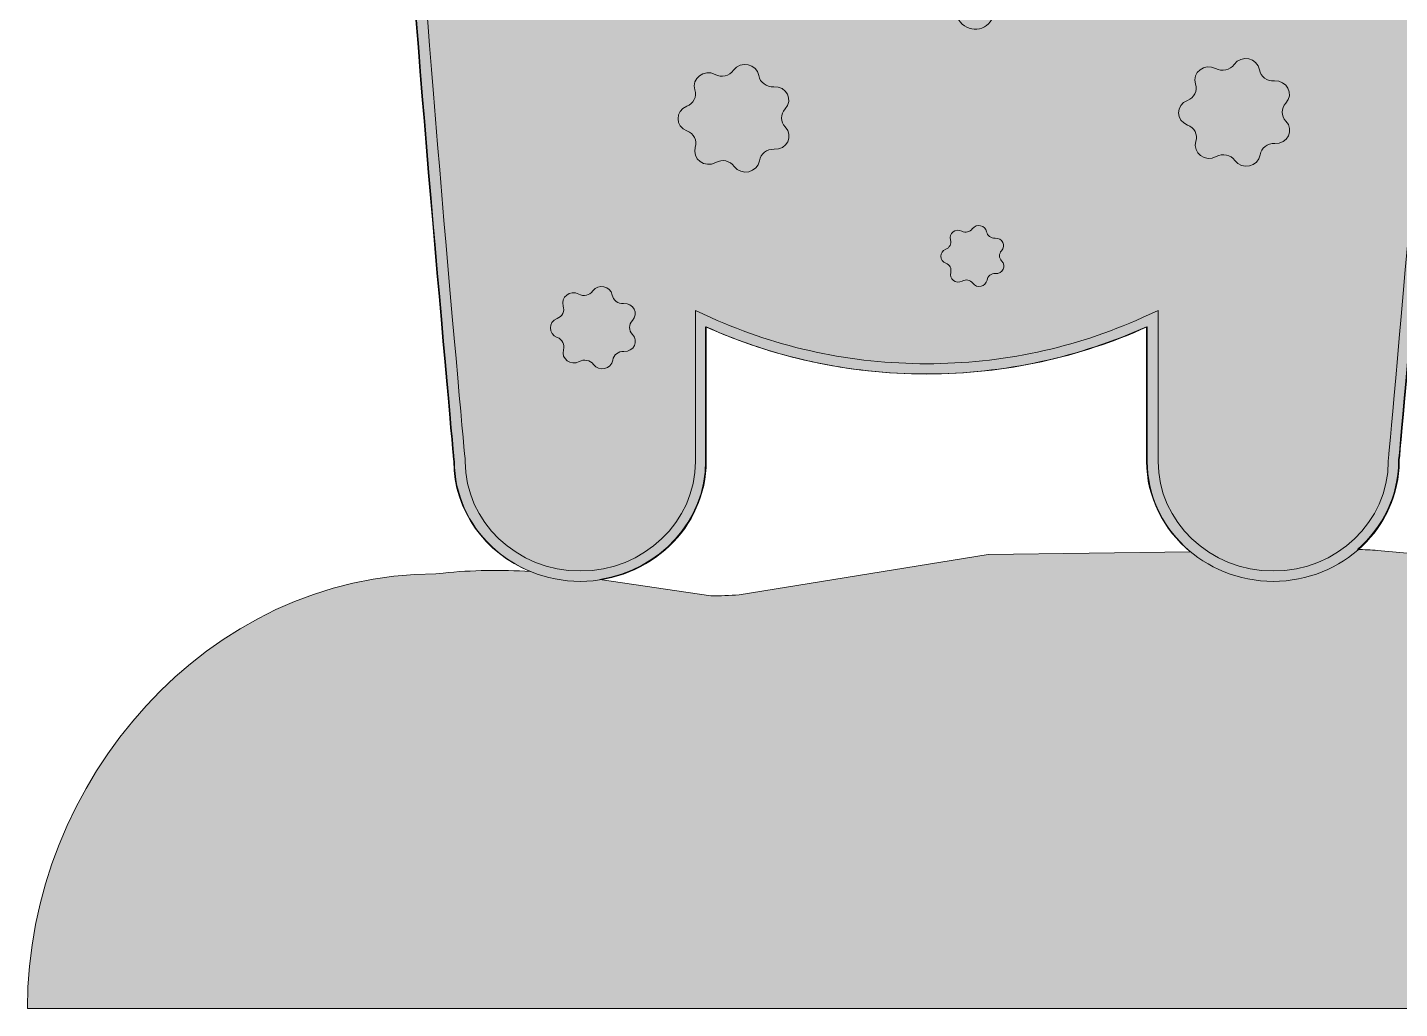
# Model space of a CAD drawing. Header units: millimetres. Extents: x 29 to 230, y -125 to -26.
# Drawn here: x 94.63 to 134.62, y -104.19 to -75.59 of the extents above; entities that cross this region are included whole.
import ezdxf

# ---------------------------------------------------------------- set-up
doc = ezdxf.new("R2010")
doc.units = ezdxf.units.MM
doc.header["$MEASUREMENT"] = 0
doc.layers.add('engraving', color=7, linetype='Continuous')
doc.layers.add('Layer 1', color=7, linetype='Continuous')

# ---------------------------------------------------------------- blocks, each defined once
blk = doc.blocks.new('block 4')
at = {"layer": 'engraving'}
h = blk.add_hatch(color=1, dxfattribs=at)
h.dxf.hatch_style = 2
edge = h.paths.add_edge_path()
edge.add_spline(control_points=[(120.838, -26.358), (112.522, -26.358), (105.718, -32.835), (105.718, -40.752), (105.718, -40.752), (105.718, -71.303), (105.718, -71.303), (105.718, -73.423), (107.071, -88.244), (107.071, -88.244), (107.071, -90.166), (108.723, -91.739), (110.741, -91.739), (112.761, -91.739), (114.412, -90.166), (114.412, -88.244), (114.412, -88.244), (114.412, -84.321), (114.412, -84.321), (116.365, -85.201), (118.543, -85.696), (120.838, -85.696), (120.838, -85.696), (120.838, -85.696), (120.838, -85.696), (123.132, -85.696), (125.31, -85.201), (127.263, -84.321), (127.263, -84.321), (127.263, -88.244), (127.263, -88.244), (127.263, -90.166), (128.915, -91.739), (130.934, -91.739), (132.953, -91.739), (134.605, -90.166), (134.605, -88.244), (134.605, -88.244), (135.957, -73.423), (135.957, -71.303), (135.957, -71.303), (135.957, -40.752), (135.957, -40.752), (135.957, -32.835), (129.154, -26.358), (120.838, -26.358), (120.838, -26.358), (120.838, -26.358), (120.838, -26.358), (120.838, -26.358), (120.838, -26.358), (120.838, -26.358)], knot_values=[0, 0, 0, 0, 1, 1, 1, 2, 2, 2, 3, 3, 3, 4, 4, 4, 5, 5, 5, 6, 6, 6, 7, 7, 7, 8, 8, 8, 9, 9, 9, 10, 10, 10, 11, 11, 11, 12, 12, 12, 13, 13, 13, 14, 14, 14, 15, 15, 15, 16, 16, 16, 17, 17, 17, 17], degree=3, periodic=1)
edge = h.paths.add_edge_path()
edge.add_spline(control_points=[(120.838, -26.659), (129, -26.659), (135.641, -32.981), (135.641, -40.752), (135.641, -40.752), (135.641, -71.303), (135.641, -71.303), (135.641, -73.386), (134.303, -88.07), (134.289, -88.218), (134.289, -88.218), (134.288, -88.231), (134.288, -88.231), (134.288, -88.231), (134.288, -88.244), (134.288, -88.244), (134.288, -90.005), (132.783, -91.437), (130.934, -91.437), (129.084, -91.437), (127.58, -90.005), (127.58, -88.244), (127.58, -88.244), (127.58, -84.321), (127.58, -84.321), (127.58, -84.321), (127.58, -83.844), (127.58, -83.844), (127.58, -83.844), (127.127, -84.048), (127.127, -84.048), (125.145, -84.942), (123.029, -85.395), (120.838, -85.395), (118.646, -85.395), (116.53, -84.942), (114.548, -84.048), (114.548, -84.048), (114.096, -83.844), (114.096, -83.844), (114.096, -83.844), (114.096, -84.321), (114.096, -84.321), (114.096, -84.321), (114.096, -88.244), (114.096, -88.244), (114.096, -90.005), (112.591, -91.437), (110.741, -91.437), (108.892, -91.437), (107.387, -90.005), (107.387, -88.244), (107.387, -88.244), (107.387, -88.231), (107.387, -88.231), (107.387, -88.231), (107.386, -88.218), (107.386, -88.218), (107.373, -88.07), (106.035, -73.386), (106.035, -71.303), (106.035, -71.303), (106.035, -40.752), (106.035, -40.752), (106.035, -32.981), (112.675, -26.659), (120.838, -26.659)], knot_values=[0, 0, 0, 0, 0.352778, 0.352778, 0.352778, 0.705556, 0.705556, 0.705556, 1.058333, 1.058333, 1.058333, 1.411111, 1.411111, 1.411111, 1.763889, 1.763889, 1.763889, 2.116667, 2.116667, 2.116667, 2.469444, 2.469444, 2.469444, 2.822222, 2.822222, 2.822222, 3.175, 3.175, 3.175, 3.527778, 3.527778, 3.527778, 3.880556, 3.880556, 3.880556, 4.233333, 4.233333, 4.233333, 4.586111, 4.586111, 4.586111, 4.938889, 4.938889, 4.938889, 5.291667, 5.291667, 5.291667, 5.644444, 5.644444, 5.644444, 5.997222, 5.997222, 5.997222, 6.35, 6.35, 6.35, 6.702778, 6.702778, 6.702778, 7.055556, 7.055556, 7.055556, 7.408333, 7.408333, 7.408333, 7.761111, 7.761111, 7.761111, 7.761111], degree=3, periodic=0)
edge.add_line((120.838, -26.659), (120.838, -26.659))
h = blk.add_hatch(color=1, dxfattribs=at)
h.dxf.hatch_style = 2
edge = h.paths.add_edge_path()
edge.add_spline(control_points=[(121.112, -75.28), (121.112, -75.28), (121.112, -75.28), (121.112, -75.28), (121.352, -75.147), (121.658, -75.211), (121.816, -75.428), (121.816, -75.428), (121.816, -75.428), (121.816, -75.428), (122.091, -75.804), (122.709, -75.666), (122.778, -75.212), (122.778, -75.212), (122.778, -75.212), (122.778, -75.212), (122.818, -74.951), (123.062, -74.763), (123.339, -74.78), (123.339, -74.78), (123.339, -74.78), (123.339, -74.78), (123.819, -74.811), (124.09, -74.265), (123.761, -73.93), (123.761, -73.93), (123.761, -73.93), (123.761, -73.93), (123.572, -73.738), (123.569, -73.439), (123.756, -73.244), (123.756, -73.244), (123.756, -73.244), (123.756, -73.244), (124.08, -72.905), (123.801, -72.363), (123.321, -72.399), (123.321, -72.399), (123.321, -72.399), (123.321, -72.399), (123.045, -72.42), (122.798, -72.236), (122.754, -71.975), (122.754, -71.975), (122.754, -71.975), (122.754, -71.975), (122.678, -71.522), (122.059, -71.392), (121.79, -71.772), (121.79, -71.772), (121.79, -71.772), (121.79, -71.772), (121.635, -71.991), (121.329, -72.06), (121.088, -71.93), (121.088, -71.93), (121.088, -71.93), (121.088, -71.93), (120.669, -71.704), (120.176, -72.084), (120.32, -72.521), (120.32, -72.521), (120.32, -72.521), (120.32, -72.521), (120.403, -72.773), (120.269, -73.043), (120.012, -73.142), (120.012, -73.142), (120.012, -73.142), (120.012, -73.142), (119.565, -73.313), (119.569, -73.917), (120.018, -74.082), (120.018, -74.082), (120.018, -74.082), (120.018, -74.082), (120.277, -74.177), (120.415, -74.446), (120.336, -74.698), (120.336, -74.698), (120.336, -74.698), (120.336, -74.698), (120.198, -75.138), (120.696, -75.511), (121.112, -75.28)], knot_values=[0, 0, 0, 0, 1, 1, 1, 2, 2, 2, 3, 3, 3, 4, 4, 4, 5, 5, 5, 6, 6, 6, 7, 7, 7, 8, 8, 8, 9, 9, 9, 10, 10, 10, 11, 11, 11, 12, 12, 12, 13, 13, 13, 14, 14, 14, 15, 15, 15, 16, 16, 16, 17, 17, 17, 18, 18, 18, 19, 19, 19, 20, 20, 20, 21, 21, 21, 22, 22, 22, 23, 23, 23, 24, 24, 24, 25, 25, 25, 26, 26, 26, 27, 27, 27, 28, 28, 28, 28], degree=3, periodic=1)
h = blk.add_hatch(color=1, dxfattribs=at)
h.dxf.hatch_style = 2
edge = h.paths.add_edge_path()
edge.add_spline(control_points=[(114.687, -79.528), (114.687, -79.528), (114.687, -79.528), (114.687, -79.528), (114.871, -79.426), (115.105, -79.475), (115.226, -79.641), (115.226, -79.641), (115.226, -79.641), (115.226, -79.641), (115.437, -79.929), (115.91, -79.823), (115.963, -79.476), (115.963, -79.476), (115.963, -79.476), (115.963, -79.476), (115.993, -79.276), (116.18, -79.132), (116.392, -79.145), (116.392, -79.145), (116.392, -79.145), (116.392, -79.145), (116.76, -79.168), (116.968, -78.75), (116.715, -78.494), (116.715, -78.494), (116.715, -78.494), (116.715, -78.494), (116.57, -78.347), (116.569, -78.118), (116.712, -77.969), (116.712, -77.969), (116.712, -77.969), (116.712, -77.969), (116.96, -77.709), (116.746, -77.294), (116.379, -77.322), (116.379, -77.322), (116.379, -77.322), (116.379, -77.322), (116.167, -77.338), (115.978, -77.197), (115.945, -76.997), (115.945, -76.997), (115.945, -76.997), (115.945, -76.997), (115.886, -76.65), (115.412, -76.551), (115.206, -76.842), (115.206, -76.842), (115.206, -76.842), (115.206, -76.842), (115.087, -77.009), (114.853, -77.062), (114.669, -76.962), (114.669, -76.962), (114.669, -76.962), (114.669, -76.962), (114.347, -76.789), (113.97, -77.08), (114.08, -77.415), (114.08, -77.415), (114.08, -77.415), (114.08, -77.415), (114.144, -77.608), (114.041, -77.815), (113.844, -77.89), (113.844, -77.89), (113.844, -77.89), (113.844, -77.89), (113.502, -78.022), (113.506, -78.484), (113.85, -78.61), (113.85, -78.61), (113.85, -78.61), (113.85, -78.61), (114.047, -78.683), (114.153, -78.889), (114.093, -79.082), (114.093, -79.082), (114.093, -79.082), (114.093, -79.082), (113.987, -79.419), (114.369, -79.705), (114.687, -79.528)], knot_values=[0, 0, 0, 0, 1, 1, 1, 2, 2, 2, 3, 3, 3, 4, 4, 4, 5, 5, 5, 6, 6, 6, 7, 7, 7, 8, 8, 8, 9, 9, 9, 10, 10, 10, 11, 11, 11, 12, 12, 12, 13, 13, 13, 14, 14, 14, 15, 15, 15, 16, 16, 16, 17, 17, 17, 18, 18, 18, 19, 19, 19, 20, 20, 20, 21, 21, 21, 22, 22, 22, 23, 23, 23, 24, 24, 24, 25, 25, 25, 26, 26, 26, 27, 27, 27, 28, 28, 28, 28], degree=3, periodic=1)
h = blk.add_hatch(color=1, dxfattribs=at)
h.dxf.hatch_style = 2
edge = h.paths.add_edge_path()
edge.add_spline(control_points=[(129.276, -79.356), (129.276, -79.356), (129.276, -79.356), (129.276, -79.356), (129.459, -79.254), (129.694, -79.303), (129.815, -79.469), (129.815, -79.469), (129.815, -79.469), (129.815, -79.469), (130.026, -79.757), (130.498, -79.651), (130.552, -79.304), (130.552, -79.304), (130.552, -79.304), (130.552, -79.304), (130.582, -79.104), (130.769, -78.96), (130.981, -78.973), (130.981, -78.973), (130.981, -78.973), (130.981, -78.973), (131.349, -78.997), (131.556, -78.579), (131.304, -78.322), (131.304, -78.322), (131.304, -78.322), (131.304, -78.322), (131.159, -78.175), (131.157, -77.946), (131.3, -77.797), (131.3, -77.797), (131.3, -77.797), (131.3, -77.797), (131.549, -77.537), (131.335, -77.122), (130.967, -77.15), (130.967, -77.15), (130.967, -77.15), (130.967, -77.15), (130.756, -77.166), (130.567, -77.025), (130.533, -76.825), (130.533, -76.825), (130.533, -76.825), (130.533, -76.825), (130.475, -76.479), (130.001, -76.379), (129.795, -76.67), (129.795, -76.67), (129.795, -76.67), (129.795, -76.67), (129.676, -76.838), (129.442, -76.89), (129.257, -76.791), (129.257, -76.791), (129.257, -76.791), (129.257, -76.791), (128.936, -76.618), (128.559, -76.908), (128.669, -77.243), (128.669, -77.243), (128.669, -77.243), (128.669, -77.243), (128.733, -77.436), (128.63, -77.643), (128.433, -77.719), (128.433, -77.719), (128.433, -77.719), (128.433, -77.719), (128.091, -77.85), (128.094, -78.312), (128.438, -78.439), (128.438, -78.439), (128.438, -78.439), (128.438, -78.439), (128.636, -78.512), (128.742, -78.717), (128.681, -78.911), (128.681, -78.911), (128.681, -78.911), (128.681, -78.911), (128.576, -79.247), (128.958, -79.533), (129.276, -79.356)], knot_values=[0, 0, 0, 0, 1, 1, 1, 2, 2, 2, 3, 3, 3, 4, 4, 4, 5, 5, 5, 6, 6, 6, 7, 7, 7, 8, 8, 8, 9, 9, 9, 10, 10, 10, 11, 11, 11, 12, 12, 12, 13, 13, 13, 14, 14, 14, 15, 15, 15, 16, 16, 16, 17, 17, 17, 18, 18, 18, 19, 19, 19, 20, 20, 20, 21, 21, 21, 22, 22, 22, 23, 23, 23, 24, 24, 24, 25, 25, 25, 26, 26, 26, 27, 27, 27, 28, 28, 28, 28], degree=3, periodic=1)
h = blk.add_hatch(color=1, dxfattribs=at)
h.dxf.hatch_style = 2
edge = h.paths.add_edge_path()
edge.add_spline(control_points=[(121.871, -82.984), (121.871, -82.984), (121.871, -82.984), (121.871, -82.984), (121.975, -82.927), (122.108, -82.954), (122.177, -83.048), (122.177, -83.048), (122.177, -83.048), (122.177, -83.048), (122.296, -83.212), (122.563, -83.152), (122.594, -82.955), (122.594, -82.955), (122.594, -82.955), (122.594, -82.955), (122.611, -82.842), (122.717, -82.76), (122.837, -82.768), (122.837, -82.768), (122.837, -82.768), (122.837, -82.768), (123.045, -82.781), (123.163, -82.544), (123.02, -82.399), (123.02, -82.399), (123.02, -82.399), (123.02, -82.399), (122.938, -82.316), (122.937, -82.186), (123.018, -82.101), (123.018, -82.101), (123.018, -82.101), (123.018, -82.101), (123.158, -81.954), (123.037, -81.719), (122.829, -81.735), (122.829, -81.735), (122.829, -81.735), (122.829, -81.735), (122.709, -81.744), (122.602, -81.664), (122.583, -81.551), (122.583, -81.551), (122.583, -81.551), (122.583, -81.551), (122.55, -81.355), (122.282, -81.298), (122.165, -81.463), (122.165, -81.463), (122.165, -81.463), (122.165, -81.463), (122.098, -81.558), (121.965, -81.588), (121.861, -81.532), (121.861, -81.532), (121.861, -81.532), (121.861, -81.532), (121.679, -81.434), (121.465, -81.598), (121.528, -81.788), (121.528, -81.788), (121.528, -81.788), (121.528, -81.788), (121.564, -81.897), (121.505, -82.014), (121.394, -82.057), (121.394, -82.057), (121.394, -82.057), (121.394, -82.057), (121.2, -82.131), (121.202, -82.393), (121.397, -82.465), (121.397, -82.465), (121.397, -82.465), (121.397, -82.465), (121.509, -82.506), (121.569, -82.623), (121.535, -82.732), (121.535, -82.732), (121.535, -82.732), (121.535, -82.732), (121.475, -82.923), (121.691, -83.084), (121.871, -82.984)], knot_values=[0, 0, 0, 0, 1, 1, 1, 2, 2, 2, 3, 3, 3, 4, 4, 4, 5, 5, 5, 6, 6, 6, 7, 7, 7, 8, 8, 8, 9, 9, 9, 10, 10, 10, 11, 11, 11, 12, 12, 12, 13, 13, 13, 14, 14, 14, 15, 15, 15, 16, 16, 16, 17, 17, 17, 18, 18, 18, 19, 19, 19, 20, 20, 20, 21, 21, 21, 22, 22, 22, 23, 23, 23, 24, 24, 24, 25, 25, 25, 26, 26, 26, 27, 27, 27, 28, 28, 28, 28], degree=3, periodic=1)
h = blk.add_hatch(color=1, dxfattribs=at)
h.dxf.hatch_style = 2
edge = h.paths.add_edge_path()
edge.add_spline(control_points=[(110.709, -85.33), (110.709, -85.33), (110.709, -85.33), (110.709, -85.33), (110.849, -85.252), (111.029, -85.29), (111.121, -85.417), (111.121, -85.417), (111.121, -85.417), (111.121, -85.417), (111.283, -85.638), (111.644, -85.557), (111.685, -85.291), (111.685, -85.291), (111.685, -85.291), (111.685, -85.291), (111.709, -85.138), (111.852, -85.027), (112.014, -85.038), (112.014, -85.038), (112.014, -85.038), (112.014, -85.038), (112.296, -85.055), (112.455, -84.735), (112.262, -84.539), (112.262, -84.539), (112.262, -84.539), (112.262, -84.539), (112.15, -84.426), (112.149, -84.251), (112.259, -84.137), (112.259, -84.137), (112.259, -84.137), (112.259, -84.137), (112.449, -83.938), (112.285, -83.62), (112.004, -83.641), (112.004, -83.641), (112.004, -83.641), (112.004, -83.641), (111.842, -83.654), (111.697, -83.545), (111.671, -83.393), (111.671, -83.393), (111.671, -83.393), (111.671, -83.393), (111.627, -83.127), (111.264, -83.051), (111.106, -83.274), (111.106, -83.274), (111.106, -83.274), (111.106, -83.274), (111.015, -83.402), (110.836, -83.442), (110.694, -83.366), (110.694, -83.366), (110.694, -83.366), (110.694, -83.366), (110.448, -83.234), (110.159, -83.456), (110.244, -83.713), (110.244, -83.713), (110.244, -83.713), (110.244, -83.713), (110.292, -83.86), (110.214, -84.019), (110.063, -84.077), (110.063, -84.077), (110.063, -84.077), (110.063, -84.077), (109.801, -84.177), (109.804, -84.531), (110.067, -84.628), (110.067, -84.628), (110.067, -84.628), (110.067, -84.628), (110.219, -84.684), (110.3, -84.841), (110.253, -84.989), (110.253, -84.989), (110.253, -84.989), (110.253, -84.989), (110.172, -85.247), (110.465, -85.466), (110.709, -85.33)], knot_values=[0, 0, 0, 0, 1, 1, 1, 2, 2, 2, 3, 3, 3, 4, 4, 4, 5, 5, 5, 6, 6, 6, 7, 7, 7, 8, 8, 8, 9, 9, 9, 10, 10, 10, 11, 11, 11, 12, 12, 12, 13, 13, 13, 14, 14, 14, 15, 15, 15, 16, 16, 16, 17, 17, 17, 18, 18, 18, 19, 19, 19, 20, 20, 20, 21, 21, 21, 22, 22, 22, 23, 23, 23, 24, 24, 24, 25, 25, 25, 26, 26, 26, 27, 27, 27, 28, 28, 28, 28], degree=3, periodic=1)
at = {"layer": 'engraving', "lineweight": 0}
for points, knots in [([(120.838, -26.358), (112.522, -26.358), (105.718, -32.835), (105.718, -40.752), (105.718, -40.752), (105.718, -71.303), (105.718, -71.303), (105.718, -73.423), (107.071, -88.244), (107.071, -88.244), (107.071, -90.166), (108.723, -91.739), (110.741, -91.739), (112.761, -91.739), (114.412, -90.166), (114.412, -88.244), (114.412, -88.244), (114.412, -84.321), (114.412, -84.321), (116.365, -85.201), (118.543, -85.696), (120.838, -85.696), (120.838, -85.696), (120.838, -85.696), (120.838, -85.696), (123.132, -85.696), (125.31, -85.201), (127.263, -84.321), (127.263, -84.321), (127.263, -88.244), (127.263, -88.244), (127.263, -90.166), (128.915, -91.739), (130.934, -91.739), (132.953, -91.739), (134.605, -90.166), (134.605, -88.244), (134.605, -88.244), (135.957, -73.423), (135.957, -71.303), (135.957, -71.303), (135.957, -40.752), (135.957, -40.752), (135.957, -32.835), (129.154, -26.358), (120.838, -26.358), (120.838, -26.358), (120.838, -26.358), (120.838, -26.358), (120.838, -26.358), (120.838, -26.358), (120.838, -26.358)], [0, 0, 0, 0, 1, 1, 1, 2, 2, 2, 3, 3, 3, 4, 4, 4, 5, 5, 5, 6, 6, 6, 7, 7, 7, 8, 8, 8, 9, 9, 9, 10, 10, 10, 11, 11, 11, 12, 12, 12, 13, 13, 13, 14, 14, 14, 15, 15, 15, 16, 16, 16, 17, 17, 17, 17]), ([(120.838, -26.659), (129, -26.659), (135.641, -32.981), (135.641, -40.752), (135.641, -40.752), (135.641, -71.303), (135.641, -71.303), (135.641, -73.386), (134.303, -88.07), (134.289, -88.218), (134.289, -88.218), (134.288, -88.231), (134.288, -88.231), (134.288, -88.231), (134.288, -88.244), (134.288, -88.244), (134.288, -90.005), (132.783, -91.437), (130.934, -91.437), (129.084, -91.437), (127.58, -90.005), (127.58, -88.244), (127.58, -88.244), (127.58, -84.321), (127.58, -84.321), (127.58, -84.321), (127.58, -83.844), (127.58, -83.844), (127.58, -83.844), (127.127, -84.048), (127.127, -84.048), (125.145, -84.942), (123.029, -85.395), (120.838, -85.395), (118.646, -85.395), (116.53, -84.942), (114.548, -84.048), (114.548, -84.048), (114.096, -83.844), (114.096, -83.844), (114.096, -83.844), (114.096, -84.321), (114.096, -84.321), (114.096, -84.321), (114.096, -88.244), (114.096, -88.244), (114.096, -90.005), (112.591, -91.437), (110.741, -91.437), (108.892, -91.437), (107.387, -90.005), (107.387, -88.244), (107.387, -88.244), (107.387, -88.231), (107.387, -88.231), (107.387, -88.231), (107.386, -88.218), (107.386, -88.218), (107.373, -88.07), (106.035, -73.386), (106.035, -71.303), (106.035, -71.303), (106.035, -40.752), (106.035, -40.752), (106.035, -32.981), (112.675, -26.659), (120.838, -26.659)], [0, 0, 0, 0, 1, 1, 1, 2, 2, 2, 3, 3, 3, 4, 4, 4, 5, 5, 5, 6, 6, 6, 7, 7, 7, 8, 8, 8, 9, 9, 9, 10, 10, 10, 11, 11, 11, 12, 12, 12, 13, 13, 13, 14, 14, 14, 15, 15, 15, 16, 16, 16, 17, 17, 17, 18, 18, 18, 19, 19, 19, 20, 20, 20, 21, 21, 21, 22, 22, 22, 22]), ([(121.112, -75.28), (121.112, -75.28), (121.112, -75.28), (121.112, -75.28), (121.352, -75.147), (121.658, -75.211), (121.816, -75.428), (121.816, -75.428), (121.816, -75.428), (121.816, -75.428), (122.091, -75.804), (122.709, -75.666), (122.778, -75.212), (122.778, -75.212), (122.778, -75.212), (122.778, -75.212), (122.818, -74.951), (123.062, -74.763), (123.339, -74.78), (123.339, -74.78), (123.339, -74.78), (123.339, -74.78), (123.819, -74.811), (124.09, -74.265), (123.761, -73.93), (123.761, -73.93), (123.761, -73.93), (123.761, -73.93), (123.572, -73.738), (123.569, -73.439), (123.756, -73.244), (123.756, -73.244), (123.756, -73.244), (123.756, -73.244), (124.08, -72.905), (123.801, -72.363), (123.321, -72.399), (123.321, -72.399), (123.321, -72.399), (123.321, -72.399), (123.045, -72.42), (122.798, -72.236), (122.754, -71.975), (122.754, -71.975), (122.754, -71.975), (122.754, -71.975), (122.678, -71.522), (122.059, -71.392), (121.79, -71.772), (121.79, -71.772), (121.79, -71.772), (121.79, -71.772), (121.635, -71.991), (121.329, -72.06), (121.088, -71.93), (121.088, -71.93), (121.088, -71.93), (121.088, -71.93), (120.669, -71.704), (120.176, -72.084), (120.32, -72.521), (120.32, -72.521), (120.32, -72.521), (120.32, -72.521), (120.403, -72.773), (120.269, -73.043), (120.012, -73.142), (120.012, -73.142), (120.012, -73.142), (120.012, -73.142), (119.565, -73.313), (119.569, -73.917), (120.018, -74.082), (120.018, -74.082), (120.018, -74.082), (120.018, -74.082), (120.277, -74.177), (120.415, -74.446), (120.336, -74.698), (120.336, -74.698), (120.336, -74.698), (120.336, -74.698), (120.198, -75.138), (120.696, -75.511), (121.112, -75.28)], [0, 0, 0, 0, 1, 1, 1, 2, 2, 2, 3, 3, 3, 4, 4, 4, 5, 5, 5, 6, 6, 6, 7, 7, 7, 8, 8, 8, 9, 9, 9, 10, 10, 10, 11, 11, 11, 12, 12, 12, 13, 13, 13, 14, 14, 14, 15, 15, 15, 16, 16, 16, 17, 17, 17, 18, 18, 18, 19, 19, 19, 20, 20, 20, 21, 21, 21, 22, 22, 22, 23, 23, 23, 24, 24, 24, 25, 25, 25, 26, 26, 26, 27, 27, 27, 28, 28, 28, 28]), ([(114.687, -79.528), (114.687, -79.528), (114.687, -79.528), (114.687, -79.528), (114.871, -79.426), (115.105, -79.475), (115.226, -79.641), (115.226, -79.641), (115.226, -79.641), (115.226, -79.641), (115.437, -79.929), (115.91, -79.823), (115.963, -79.476), (115.963, -79.476), (115.963, -79.476), (115.963, -79.476), (115.993, -79.276), (116.18, -79.132), (116.392, -79.145), (116.392, -79.145), (116.392, -79.145), (116.392, -79.145), (116.76, -79.168), (116.968, -78.75), (116.715, -78.494), (116.715, -78.494), (116.715, -78.494), (116.715, -78.494), (116.57, -78.347), (116.569, -78.118), (116.712, -77.969), (116.712, -77.969), (116.712, -77.969), (116.712, -77.969), (116.96, -77.709), (116.746, -77.294), (116.379, -77.322), (116.379, -77.322), (116.379, -77.322), (116.379, -77.322), (116.167, -77.338), (115.978, -77.197), (115.945, -76.997), (115.945, -76.997), (115.945, -76.997), (115.945, -76.997), (115.886, -76.65), (115.412, -76.551), (115.206, -76.842), (115.206, -76.842), (115.206, -76.842), (115.206, -76.842), (115.087, -77.009), (114.853, -77.062), (114.669, -76.962), (114.669, -76.962), (114.669, -76.962), (114.669, -76.962), (114.347, -76.789), (113.97, -77.08), (114.08, -77.415), (114.08, -77.415), (114.08, -77.415), (114.08, -77.415), (114.144, -77.608), (114.041, -77.815), (113.844, -77.89), (113.844, -77.89), (113.844, -77.89), (113.844, -77.89), (113.502, -78.022), (113.506, -78.484), (113.85, -78.61), (113.85, -78.61), (113.85, -78.61), (113.85, -78.61), (114.047, -78.683), (114.153, -78.889), (114.093, -79.082), (114.093, -79.082), (114.093, -79.082), (114.093, -79.082), (113.987, -79.419), (114.369, -79.705), (114.687, -79.528)], [0, 0, 0, 0, 1, 1, 1, 2, 2, 2, 3, 3, 3, 4, 4, 4, 5, 5, 5, 6, 6, 6, 7, 7, 7, 8, 8, 8, 9, 9, 9, 10, 10, 10, 11, 11, 11, 12, 12, 12, 13, 13, 13, 14, 14, 14, 15, 15, 15, 16, 16, 16, 17, 17, 17, 18, 18, 18, 19, 19, 19, 20, 20, 20, 21, 21, 21, 22, 22, 22, 23, 23, 23, 24, 24, 24, 25, 25, 25, 26, 26, 26, 27, 27, 27, 28, 28, 28, 28]), ([(129.276, -79.356), (129.276, -79.356), (129.276, -79.356), (129.276, -79.356), (129.459, -79.254), (129.694, -79.303), (129.815, -79.469), (129.815, -79.469), (129.815, -79.469), (129.815, -79.469), (130.026, -79.757), (130.498, -79.651), (130.552, -79.304), (130.552, -79.304), (130.552, -79.304), (130.552, -79.304), (130.582, -79.104), (130.769, -78.96), (130.981, -78.973), (130.981, -78.973), (130.981, -78.973), (130.981, -78.973), (131.349, -78.997), (131.556, -78.579), (131.304, -78.322), (131.304, -78.322), (131.304, -78.322), (131.304, -78.322), (131.159, -78.175), (131.157, -77.946), (131.3, -77.797), (131.3, -77.797), (131.3, -77.797), (131.3, -77.797), (131.549, -77.537), (131.335, -77.122), (130.967, -77.15), (130.967, -77.15), (130.967, -77.15), (130.967, -77.15), (130.756, -77.166), (130.567, -77.025), (130.533, -76.825), (130.533, -76.825), (130.533, -76.825), (130.533, -76.825), (130.475, -76.479), (130.001, -76.379), (129.795, -76.67), (129.795, -76.67), (129.795, -76.67), (129.795, -76.67), (129.676, -76.838), (129.442, -76.89), (129.257, -76.791), (129.257, -76.791), (129.257, -76.791), (129.257, -76.791), (128.936, -76.618), (128.559, -76.908), (128.669, -77.243), (128.669, -77.243), (128.669, -77.243), (128.669, -77.243), (128.733, -77.436), (128.63, -77.643), (128.433, -77.719), (128.433, -77.719), (128.433, -77.719), (128.433, -77.719), (128.091, -77.85), (128.094, -78.312), (128.438, -78.439), (128.438, -78.439), (128.438, -78.439), (128.438, -78.439), (128.636, -78.512), (128.742, -78.717), (128.681, -78.911), (128.681, -78.911), (128.681, -78.911), (128.681, -78.911), (128.576, -79.247), (128.958, -79.533), (129.276, -79.356)], [0, 0, 0, 0, 1, 1, 1, 2, 2, 2, 3, 3, 3, 4, 4, 4, 5, 5, 5, 6, 6, 6, 7, 7, 7, 8, 8, 8, 9, 9, 9, 10, 10, 10, 11, 11, 11, 12, 12, 12, 13, 13, 13, 14, 14, 14, 15, 15, 15, 16, 16, 16, 17, 17, 17, 18, 18, 18, 19, 19, 19, 20, 20, 20, 21, 21, 21, 22, 22, 22, 23, 23, 23, 24, 24, 24, 25, 25, 25, 26, 26, 26, 27, 27, 27, 28, 28, 28, 28]), ([(121.871, -82.984), (121.871, -82.984), (121.871, -82.984), (121.871, -82.984), (121.975, -82.927), (122.108, -82.954), (122.177, -83.048), (122.177, -83.048), (122.177, -83.048), (122.177, -83.048), (122.296, -83.212), (122.563, -83.152), (122.594, -82.955), (122.594, -82.955), (122.594, -82.955), (122.594, -82.955), (122.611, -82.842), (122.717, -82.76), (122.837, -82.768), (122.837, -82.768), (122.837, -82.768), (122.837, -82.768), (123.045, -82.781), (123.163, -82.544), (123.02, -82.399), (123.02, -82.399), (123.02, -82.399), (123.02, -82.399), (122.938, -82.316), (122.937, -82.186), (123.018, -82.101), (123.018, -82.101), (123.018, -82.101), (123.018, -82.101), (123.158, -81.954), (123.037, -81.719), (122.829, -81.735), (122.829, -81.735), (122.829, -81.735), (122.829, -81.735), (122.709, -81.744), (122.602, -81.664), (122.583, -81.551), (122.583, -81.551), (122.583, -81.551), (122.583, -81.551), (122.55, -81.355), (122.282, -81.298), (122.165, -81.463), (122.165, -81.463), (122.165, -81.463), (122.165, -81.463), (122.098, -81.558), (121.965, -81.588), (121.861, -81.532), (121.861, -81.532), (121.861, -81.532), (121.861, -81.532), (121.679, -81.434), (121.465, -81.598), (121.528, -81.788), (121.528, -81.788), (121.528, -81.788), (121.528, -81.788), (121.564, -81.897), (121.505, -82.014), (121.394, -82.057), (121.394, -82.057), (121.394, -82.057), (121.394, -82.057), (121.2, -82.131), (121.202, -82.393), (121.397, -82.465), (121.397, -82.465), (121.397, -82.465), (121.397, -82.465), (121.509, -82.506), (121.569, -82.623), (121.535, -82.732), (121.535, -82.732), (121.535, -82.732), (121.535, -82.732), (121.475, -82.923), (121.691, -83.084), (121.871, -82.984)], [0, 0, 0, 0, 1, 1, 1, 2, 2, 2, 3, 3, 3, 4, 4, 4, 5, 5, 5, 6, 6, 6, 7, 7, 7, 8, 8, 8, 9, 9, 9, 10, 10, 10, 11, 11, 11, 12, 12, 12, 13, 13, 13, 14, 14, 14, 15, 15, 15, 16, 16, 16, 17, 17, 17, 18, 18, 18, 19, 19, 19, 20, 20, 20, 21, 21, 21, 22, 22, 22, 23, 23, 23, 24, 24, 24, 25, 25, 25, 26, 26, 26, 27, 27, 27, 28, 28, 28, 28]), ([(110.709, -85.33), (110.709, -85.33), (110.709, -85.33), (110.709, -85.33), (110.849, -85.252), (111.029, -85.29), (111.121, -85.417), (111.121, -85.417), (111.121, -85.417), (111.121, -85.417), (111.283, -85.638), (111.644, -85.557), (111.685, -85.291), (111.685, -85.291), (111.685, -85.291), (111.685, -85.291), (111.709, -85.138), (111.852, -85.027), (112.014, -85.038), (112.014, -85.038), (112.014, -85.038), (112.014, -85.038), (112.296, -85.055), (112.455, -84.735), (112.262, -84.539), (112.262, -84.539), (112.262, -84.539), (112.262, -84.539), (112.15, -84.426), (112.149, -84.251), (112.259, -84.137), (112.259, -84.137), (112.259, -84.137), (112.259, -84.137), (112.449, -83.938), (112.285, -83.62), (112.004, -83.641), (112.004, -83.641), (112.004, -83.641), (112.004, -83.641), (111.842, -83.654), (111.697, -83.545), (111.671, -83.393), (111.671, -83.393), (111.671, -83.393), (111.671, -83.393), (111.627, -83.127), (111.264, -83.051), (111.106, -83.274), (111.106, -83.274), (111.106, -83.274), (111.106, -83.274), (111.015, -83.402), (110.836, -83.442), (110.694, -83.366), (110.694, -83.366), (110.694, -83.366), (110.694, -83.366), (110.448, -83.234), (110.159, -83.456), (110.244, -83.713), (110.244, -83.713), (110.244, -83.713), (110.244, -83.713), (110.292, -83.86), (110.214, -84.019), (110.063, -84.077), (110.063, -84.077), (110.063, -84.077), (110.063, -84.077), (109.801, -84.177), (109.804, -84.531), (110.067, -84.628), (110.067, -84.628), (110.067, -84.628), (110.067, -84.628), (110.219, -84.684), (110.3, -84.841), (110.253, -84.989), (110.253, -84.989), (110.253, -84.989), (110.253, -84.989), (110.172, -85.247), (110.465, -85.466), (110.709, -85.33)], [0, 0, 0, 0, 1, 1, 1, 2, 2, 2, 3, 3, 3, 4, 4, 4, 5, 5, 5, 6, 6, 6, 7, 7, 7, 8, 8, 8, 9, 9, 9, 10, 10, 10, 11, 11, 11, 12, 12, 12, 13, 13, 13, 14, 14, 14, 15, 15, 15, 16, 16, 16, 17, 17, 17, 18, 18, 18, 19, 19, 19, 20, 20, 20, 21, 21, 21, 22, 22, 22, 23, 23, 23, 24, 24, 24, 25, 25, 25, 26, 26, 26, 27, 27, 27, 28, 28, 28, 28])]:
    blk.add_open_spline(points, degree=3, knots=knots, dxfattribs=at)

msp = doc.modelspace()

# ---------------------------------------------------------------- hatches: boundary and pattern name
at = {"layer": 'Layer 1'}
h = msp.add_hatch(color=1, dxfattribs=at)
h.dxf.hatch_style = 2
edge = h.paths.add_edge_path()
edge.add_spline(control_points=[(94.629, -104.194), (94.629, -104.194), (94.629, -104.194), (94.629, -104.194), (94.629, -104.194), (148.766, -104.194), (148.766, -104.194), (148.766, -104.194), (148.766, -102.224), (148.766, -102.224), (148.766, -96.528), (144.419, -91.774), (138.746, -91.266), (138.746, -91.266), (133.978, -90.838), (133.978, -90.838), (133.783, -90.821), (133.586, -90.818), (133.39, -90.81), (134.123, -90.17), (134.586, -89.256), (134.586, -88.24), (134.586, -88.24), (135.939, -73.42), (135.939, -71.299), (135.939, -71.299), (135.939, -40.748), (135.939, -40.748), (135.939, -32.831), (129.135, -26.354), (120.819, -26.354), (120.819, -26.354), (120.819, -26.354), (120.819, -26.354), (112.503, -26.354), (105.699, -32.831), (105.699, -40.748), (105.699, -40.748), (105.699, -71.299), (105.699, -71.299), (105.699, -73.42), (107.052, -88.24), (107.052, -88.24), (107.052, -89.677), (107.975, -90.917), (109.283, -91.453), (108.437, -91.402), (107.588, -91.412), (106.743, -91.497), (106.743, -91.497), (106.535, -91.518), (106.535, -91.518), (99.891, -91.518), (94.629, -97.55), (94.629, -104.194)], knot_values=[0, 0, 0, 0, 1, 1, 1, 2, 2, 2, 3, 3, 3, 4, 4, 4, 5, 5, 5, 6, 6, 6, 7, 7, 7, 8, 8, 8, 9, 9, 9, 10, 10, 10, 11, 11, 11, 12, 12, 12, 13, 13, 13, 14, 14, 14, 15, 15, 15, 16, 16, 16, 17, 17, 17, 18, 18, 18, 18], degree=3, periodic=1)
edge = h.paths.add_edge_path()
edge.add_spline(control_points=[(114.543, -92.163), (114.543, -92.163), (111.312, -91.685), (111.312, -91.685), (113.053, -91.415), (114.394, -89.971), (114.394, -88.24), (114.394, -88.24), (114.394, -84.317), (114.394, -84.317), (116.347, -85.197), (118.525, -85.692), (120.819, -85.692), (120.819, -85.692), (120.819, -85.692), (120.819, -85.692), (123.114, -85.692), (125.291, -85.197), (127.244, -84.317), (127.244, -84.317), (127.244, -88.24), (127.244, -88.24), (127.244, -89.291), (127.74, -90.235), (128.517, -90.877), (128.517, -90.877), (122.628, -90.958), (122.628, -90.958), (122.628, -90.958), (115.371, -92.131), (115.371, -92.131), (115.096, -92.153), (114.82, -92.163), (114.543, -92.163)], knot_values=[0, 0, 0, 0, 1, 1, 1, 2, 2, 2, 3, 3, 3, 4, 4, 4, 5, 5, 5, 6, 6, 6, 7, 7, 7, 8, 8, 8, 9, 9, 9, 10, 10, 10, 11, 11, 11, 11], degree=3, periodic=1)

# ---------------------------------------------------------------- linework, layer by layer
at = {"layer": 'Layer 1', "lineweight": 0}
for points, knots in [([(94.629, -104.194), (94.629, -104.194), (94.629, -104.194), (94.629, -104.194), (94.629, -104.194), (148.766, -104.194), (148.766, -104.194), (148.766, -104.194), (148.766, -102.224), (148.766, -102.224), (148.766, -96.528), (144.419, -91.774), (138.746, -91.266), (138.746, -91.266), (133.978, -90.838), (133.978, -90.838), (133.783, -90.821), (133.586, -90.818), (133.39, -90.81), (134.123, -90.17), (134.586, -89.256), (134.586, -88.24), (134.586, -88.24), (135.939, -73.42), (135.939, -71.299), (135.939, -71.299), (135.939, -40.748), (135.939, -40.748), (135.939, -32.831), (129.135, -26.354), (120.819, -26.354), (120.819, -26.354), (120.819, -26.354), (120.819, -26.354), (112.503, -26.354), (105.699, -32.831), (105.699, -40.748), (105.699, -40.748), (105.699, -71.299), (105.699, -71.299), (105.699, -73.42), (107.052, -88.24), (107.052, -88.24), (107.052, -89.677), (107.975, -90.917), (109.283, -91.453), (108.437, -91.402), (107.588, -91.412), (106.743, -91.497), (106.743, -91.497), (106.535, -91.518), (106.535, -91.518), (99.891, -91.518), (94.629, -97.55), (94.629, -104.194)], [0, 0, 0, 0, 1, 1, 1, 2, 2, 2, 3, 3, 3, 4, 4, 4, 5, 5, 5, 6, 6, 6, 7, 7, 7, 8, 8, 8, 9, 9, 9, 10, 10, 10, 11, 11, 11, 12, 12, 12, 13, 13, 13, 14, 14, 14, 15, 15, 15, 16, 16, 16, 17, 17, 17, 18, 18, 18, 18]), ([(114.543, -92.163), (114.543, -92.163), (111.312, -91.685), (111.312, -91.685), (113.053, -91.415), (114.394, -89.971), (114.394, -88.24), (114.394, -88.24), (114.394, -84.317), (114.394, -84.317), (116.347, -85.197), (118.525, -85.692), (120.819, -85.692), (120.819, -85.692), (120.819, -85.692), (120.819, -85.692), (123.114, -85.692), (125.291, -85.197), (127.244, -84.317), (127.244, -84.317), (127.244, -88.24), (127.244, -88.24), (127.244, -89.291), (127.74, -90.235), (128.517, -90.877), (128.517, -90.877), (122.628, -90.958), (122.628, -90.958), (122.628, -90.958), (115.371, -92.131), (115.371, -92.131), (115.096, -92.153), (114.82, -92.163), (114.543, -92.163)], [0, 0, 0, 0, 1, 1, 1, 2, 2, 2, 3, 3, 3, 4, 4, 4, 5, 5, 5, 6, 6, 6, 7, 7, 7, 8, 8, 8, 9, 9, 9, 10, 10, 10, 11, 11, 11, 11])]:
    msp.add_open_spline(points, degree=3, knots=knots, dxfattribs=at)

# ---------------------------------------------------------------- block references
at = {"layer": 'engraving'}
msp.add_blockref('block 4', (0, 0), dxfattribs=at)

doc.saveas('drawing.dxf')
